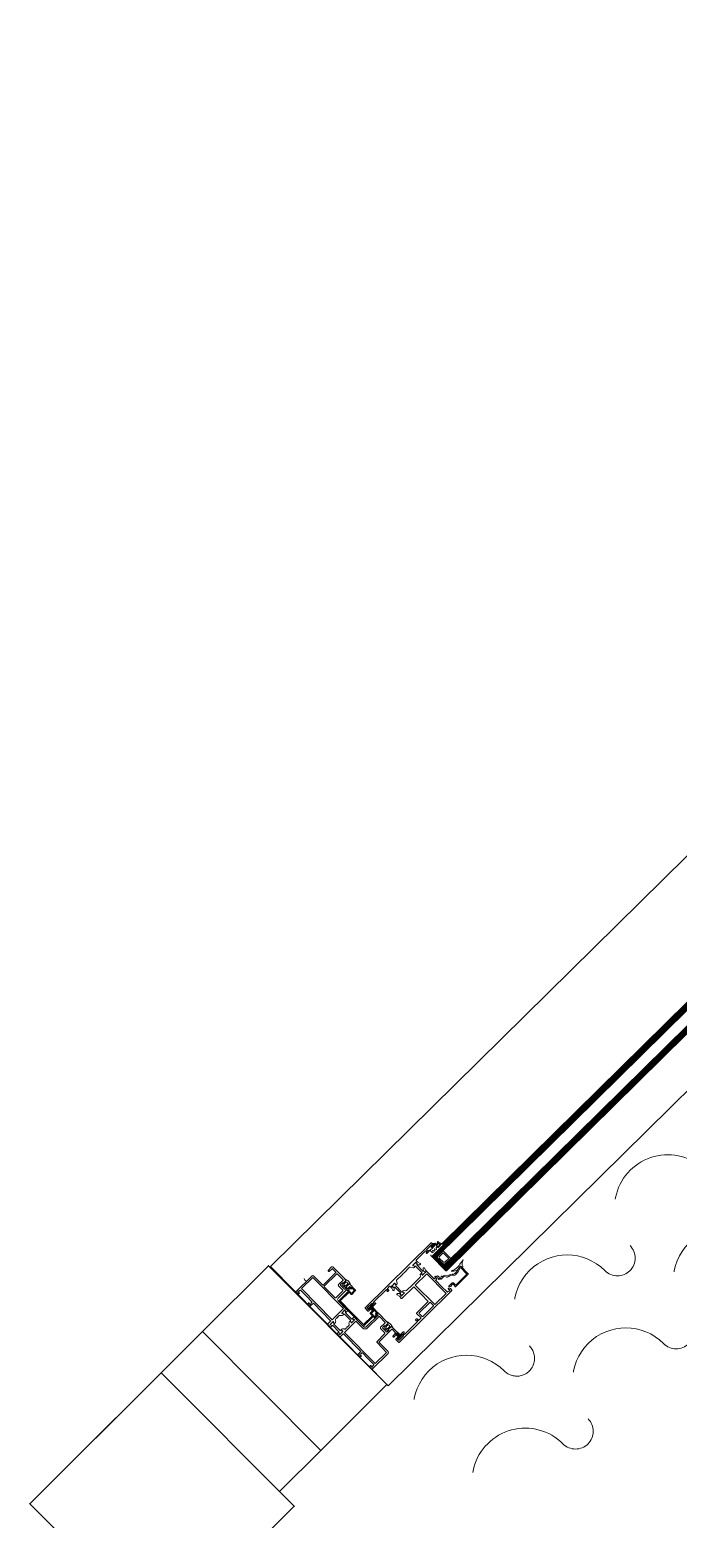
# Model space of a CAD drawing. Header units: centimetres. Extents: x 118932 to 154602, y -32682 to -23521.
# Drawn here: x 137514.5 to 137584.1, y -25748.3 to -25588.5 of the extents above; entities that cross this region are included whole.
import ezdxf

# ---------------------------------------------------------------- set-up
doc = ezdxf.new("R2010")
doc.units = ezdxf.units.CM
doc.header["$LTSCALE"] = 50
doc.header["$MEASUREMENT"] = 0
doc.linetypes.add('HIDDEN', pattern=[0.375, 0.25, -0.125])
doc.layers.add('GEN_01_TA_Duvar', color=250, linetype='Continuous', lineweight=30)
for name, color, linetype, lineweight, true_color in [('GEN_01_TA_Kolon', 7, 'Continuous', 35, 0xd05d28), ('GEN_02_TF_Mobilya', 7, 'Continuous', 5, 0x745e3d), ('GEN_02_TF_Pencere', 7, 'Continuous', 9, 0x6093ac), ('GEN_05_ML_Alçıpan_giydirme', 7, 'Continuous', 18, 0x7ebab5), ('GEN_05_ML_Mermer', 7, 'Continuous', 9, 0x9d8692), ('KALACAK DUVARLAR', 7, 'Continuous', 30, 0x005387), ('ÖRÜLECEK DUVARLAR', 7, 'Continuous', 30, 0xfaca30)]:
    doc.layers.add(name, color=color, linetype=linetype, lineweight=lineweight, true_color=true_color)

# ---------------------------------------------------------------- blocks, each defined once
blk = doc.blocks.new('LEVEL 0_E BLOK_KOLON')
at = {"layer": 'GEN_01_TA_Kolon'}
blk.add_lwpolyline([(-162.39, -178.11), (-148.3, -164.04), (-162.59, -149.74), (-176.68, -163.77)], close=True, dxfattribs=at)
blk = doc.blocks.new('YIKILACAK DUVARLAR LEVEL 0 D BLOK')
at = {"layer": 'GEN_01_TA_Duvar'}
blk.add_line((-847.61, -590.19, 0), (-860.32, -577.44, 0), dxfattribs=at)
at = {"layer": 'KALACAK DUVARLAR', "elevation": 0}
blk.add_lwpolyline([(-860.32, -577.44), (-878.85, -595.9), (-864.56, -610.24), (-850.47, -596.17), (-852.04, -594.6), (-847.61, -590.19)], dxfattribs=at)
blk = doc.blocks.new('P7_')
at = {"layer": 'GEN_02_TF_Pencere', "linetype": 'Continuous'}
for p, q in [((163293.16, -16172.52, 0), (163293.16, -16173.03, 0)), ((163293.18, -16172.52, 0), (163293.18, -16173.03, 0)), ((163293.2, -16172.52, 0), (163293.2, -16173.03, 0)), ((163293.22, -16172.52, 0), (163293.22, -16173.03, 0)), ((163293.24, -16172.52, 0), (163293.24, -16173.03, 0)), ((163293.26, -16172.52, 0), (163293.26, -16173.03, 0)), ((163293.28, -16172.52, 0), (163293.28, -16173.03, 0)), ((163293.3, -16172.52, 0), (163293.3, -16173.03, 0)), ((163293.32, -16172.52, 0), (163293.32, -16173.03, 0)), ((163293.34, -16172.52, 0), (163293.34, -16173.03, 0)), ((163293.36, -16172.52, 0), (163293.36, -16173.03, 0)), ((163293.38, -16172.52, 0), (163293.38, -16173.03, 0)), ((163293.4, -16172.52, 0), (163293.4, -16173.03, 0)), ((163293.42, -16172.52, 0), (163293.42, -16173.03, 0)), ((163293.44, -16172.52, 0), (163293.44, -16173.03, 0)), ((163293.46, -16172.52, 0), (163293.46, -16173.03, 0)), ((163293.16, -16176.92, 0), (163293.16, -16176.41, 0)), ((163293.18, -16176.92, 0), (163293.18, -16176.41, 0)), ((163293.2, -16176.92, 0), (163293.2, -16176.41, 0)), ((163293.22, -16176.92, 0), (163293.22, -16176.41, 0)), ((163293.24, -16176.92, 0), (163293.24, -16176.41, 0)), ((163293.26, -16176.92, 0), (163293.26, -16176.41, 0)), ((163293.28, -16176.92, 0), (163293.28, -16176.41, 0)), ((163293.3, -16176.92, 0), (163293.3, -16176.41, 0)), ((163293.32, -16176.92, 0), (163293.32, -16176.41, 0)), ((163293.34, -16176.92, 0), (163293.34, -16176.41, 0)), ((163293.36, -16176.92, 0), (163293.36, -16176.41, 0)), ((163293.38, -16176.92, 0), (163293.38, -16176.41, 0)), ((163293.4, -16176.92, 0), (163293.4, -16176.41, 0)), ((163293.42, -16176.92, 0), (163293.42, -16176.41, 0)), ((163293.44, -16176.92, 0), (163293.44, -16176.41, 0)), ((163293.46, -16176.92, 0), (163293.46, -16176.41, 0))]:
    blk.add_line(p, q, dxfattribs=at)
at = {"layer": 'GEN_02_TF_Pencere'}
for p, q in [((163301.79, -16173.07, 0), (163301.84, -16173.02, 0)), ((163301.79, -16173.57, 0), (163301.79, -16173.07, 0)), ((163301.79, -16173.22, 0), (163382.72, -16173.22, 0)), ((163301.79, -16173.32, 0), (163382.72, -16173.32, 0)), ((163301.79, -16173.42, 0), (163382.72, -16173.42, 0)), ((163301.79, -16173.52, 0), (163382.72, -16173.52, 0)), ((163301.84, -16173.62, 0), (163301.79, -16173.57, 0)), ((163302.16, -16173.62, 0), (163301.79, -16173.62, 0)), ((163301.79, -16173.62, 0), (163301.79, -16174.82, 0)), ((163301.79, -16174.82, 0), (163301.79, -16173.62, 0)), ((163301.83, -16174.82, 0), (163301.83, -16173.62, 0)), ((163301.87, -16174.82, 0), (163301.87, -16173.62, 0)), ((163301.91, -16174.82, 0), (163301.91, -16173.62, 0)), ((163301.95, -16174.82, 0), (163301.95, -16173.62, 0)), ((163301.99, -16174.82, 0), (163301.99, -16173.62, 0)), ((163302.01, -16173.77, 0), (163302.16, -16173.62, 0)), ((163302.01, -16174.67, 0), (163302.01, -16173.77, 0)), ((163302.03, -16173.75, 0), (163302.03, -16173.62, 0)), ((163302.07, -16173.71, 0), (163302.07, -16173.62, 0)), ((163302.09, -16173.8, 0), (163302.24, -16173.65, 0)), ((163302.1, -16172.65, 0), (163302.1, -16172.9, 0)), ((163302.11, -16172.94, 0), (163302.14, -16173, 0)), ((163302.11, -16173.67, 0), (163302.11, -16173.62, 0)), ((163302.52, -16172.62, 0), (163302.13, -16172.63, 0)), ((163302.15, -16173.63, 0), (163302.15, -16173.62, 0)), ((163302.16, -16173.62, 0), (163382.34, -16173.62, 0)), ((163302.21, -16173, 0), (163302.27, -16172.86, 0)), ((163302.24, -16173.65, 0), (163303.09, -16173.65, 0)), ((163302.33, -16172.86, 0), (163302.38, -16173, 0)), ((163302.62, -16172.34, 0), (163302.46, -16172.45, 0)), ((163302.46, -16173, 0), (163302.53, -16172.86, 0)), ((163302.48, -16172.51, 0), (163302.52, -16172.51, 0)), ((163302.52, -16172.51, 0), (163302.52, -16172.62, 0)), ((163302.59, -16172.86, 0), (163302.64, -16173, 0)), ((163302.6, -16172.6, 0), (163302.6, -16172.44, 0)), ((163302.87, -16172.34, 0), (163302.62, -16172.34, 0)), ((163302.63, -16172.41, 0), (163302.86, -16172.41, 0)), ((163302.86, -16172.62, 0), (163302.63, -16172.62, 0)), ((163302.72, -16173, 0), (163302.8, -16172.86, 0)), ((163302.85, -16172.86, 0), (163302.89, -16172.96, 0)), ((163303.03, -16172.45, 0), (163302.87, -16172.34, 0)), ((163302.88, -16172.62, 0), (163302.88, -16172.62, 0)), ((163302.89, -16172.44, 0), (163302.89, -16172.6, 0)), ((163302.89, -16172.96, 0), (163302.89, -16172.96, 0)), ((163302.93, -16172.83, 0), (163302.93, -16172.81, 0)), ((163302.93, -16172.83, 0), (163302.93, -16172.83, 0)), ((163302.97, -16172.62, 0), (163302.97, -16172.51, 0)), ((163302.97, -16172.51, 0), (163303.01, -16172.51, 0)), ((163303.27, -16172.62, 0), (163302.97, -16172.62, 0)), ((163302.99, -16173.01, 0), (163303.24, -16173.01, 0)), ((163303.03, -16172.72, 0), (163303.22, -16172.72, 0)), ((163303.22, -16172.92, 0), (163303.03, -16172.92, 0)), ((163303.09, -16173.65, 0), (163303.09, -16174.79, 0)), ((163303.3, -16172.54, 0), (163303.3, -16172.6, 0)), ((163303.32, -16172.81, 0), (163303.32, -16172.83, 0)), ((163303.4, -16172.97, 0), (163303.61, -16173.17, 0)), ((163303.66, -16173.13, 0), (163303.48, -16172.91, 0)), ((163303.57, -16173.02, 0), (163382.67, -16173.02, 0)), ((163303.66, -16173.12, 0), (163382.72, -16173.12, 0)), ((163301.79, -16174.87, 0), (163301.84, -16174.82, 0)), ((163301.79, -16174.82, 0), (163302.16, -16174.82, 0)), ((163301.79, -16174.82, 0), (163301.79, -16174.82, 0)), ((163301.79, -16175.37, 0), (163301.79, -16174.87, 0)), ((163301.79, -16174.92, 0), (163382.72, -16174.92, 0)), ((163301.79, -16175.02, 0), (163382.72, -16175.02, 0)), ((163301.79, -16175.12, 0), (163382.72, -16175.12, 0)), ((163301.79, -16175.22, 0), (163382.72, -16175.22, 0)), ((163301.79, -16175.32, 0), (163382.72, -16175.32, 0)), ((163301.84, -16175.42, 0), (163301.79, -16175.37, 0)), ((163302.16, -16174.82, 0), (163302.01, -16174.67, 0)), ((163302.03, -16174.82, 0), (163302.03, -16174.68, 0)), ((163302.07, -16174.82, 0), (163302.07, -16174.72, 0)), ((163302.09, -16174.64, 0), (163302.09, -16173.8, 0)), ((163302.24, -16174.79, 0), (163302.09, -16174.64, 0)), ((163302.11, -16174.82, 0), (163302.11, -16174.76, 0)), ((163302.15, -16174.82, 0), (163302.15, -16174.8, 0)), ((163302.16, -16174.82, 0), (163382.34, -16174.82, 0)), ((163302.24, -16173.9, 0), (163302.34, -16173.8, 0)), ((163302.24, -16174.54, 0), (163302.24, -16173.9, 0)), ((163302.34, -16174.64, 0), (163302.24, -16174.54, 0)), ((163303.09, -16174.79, 0), (163302.24, -16174.79, 0)), ((163302.34, -16173.8, 0), (163302.94, -16173.8, 0)), ((163302.94, -16174.64, 0), (163302.34, -16174.64, 0)), ((163302.94, -16173.8, 0), (163302.94, -16174.64, 0)), ((163301.84, -16175.42, 0), (163382.67, -16175.42, 0)), ((163302.24, -16175.82, 0), (163302.25, -16175.82, 0)), ((163302.92, -16176.14, 0), (163302.91, -16176.15, 0)), ((163303.24, -16176.13, 0), (163302.97, -16176.13, 0)), ((163303.27, -16176.33, 0), (163303.27, -16176.15, 0)), ((163303.33, -16176.36, 0), (163303.3, -16176.36, 0)), ((163303.3, -16176.36, 0), (163303.3, -16176.36, 0))]:
    blk.add_line(p, q, dxfattribs=at)
at = {"layer": 'GEN_02_TF_Pencere', "extrusion": (0, 0, -1), "elevation": 0}
for points in [[(-163289.22, -16167.88), (-163289.22, -16170.51, 0.414214), (-163289.19, -16170.54), (-163288.75, -16170.54, -0.414214), (-163288.72, -16170.57), (-163288.72, -16170.85), (-163288.72, -16171.01), (-163288.95, -16171.03, -0.957329), (-163288.96, -16170.99, 0.267761), (-163288.94, -16170.98), (-163288.89, -16170.82, 0.843081), (-163288.9, -16170.76), (-163289.35, -16170.76, 0.577366), (-163289.37, -16170.81), (-163289.28, -16170.96, 0.182697), (-163289.27, -16170.97, -0.849744), (-163289.28, -16171.01), (-163289.37, -16171.01, -0.267944), (-163289.63, -16170.86), (-163289.66, -16170.81, 0.267966), (-163289.74, -16170.76), (-163289.83, -16170.76, -1), (-163289.89, -16170.76), (-163289.97, -16170.76, -1), (-163290.03, -16170.76), (-163290.09, -16170.76), (-163290.11, -16170.8), (-163290.13, -16170.76), (-163290.26, -16170.76, 0.267964), (-163290.34, -16170.81), (-163290.37, -16170.86, -0.267944), (-163290.63, -16171.01), (-163290.72, -16171.01, -0.849637), (-163290.73, -16170.97, 0.182928), (-163290.72, -16170.96), (-163290.63, -16170.81, 0.577366), (-163290.65, -16170.76), (-163291.11, -16170.76, 0.843087), (-163291.12, -16170.82), (-163291.06, -16170.98, 0.268123), (-163291.04, -16170.99, -0.957545), (-163291.05, -16171.03), (-163291.35, -16171.01, -0.493156), (-163291.36, -16170.98), (-163291.33, -16170.9, -0.312805), (-163291.31, -16170.88, 0.41134), (-163291.29, -16170.85), (-163291.29, -16169.55, 0.414214), (-163291.49, -16169.35), (-163293.26, -16169.35, 0.414214), (-163293.29, -16169.38), (-163293.24, -16169.52, -0.414214), (-163293.27, -16169.55), (-163293.41, -16169.55, -0.414214), (-163293.44, -16169.52), (-163293.44, -16169.17, -0.399096), (-163293.39, -16169.12), (-163293.01, -16169.1, -0.429495), (-163292.98, -16169.13), (-163292.98, -16169.15, 0.414214), (-163292.93, -16169.2), (-163292.74, -16169.2, 0.414214), (-163292.64, -16169.1), (-163292.64, -16168.6, 0.414214), (-163292.74, -16168.5), (-163292.93, -16168.5, 0.414214), (-163292.98, -16168.55), (-163292.98, -16168.57, -0.429487), (-163293.01, -16168.6), (-163293.39, -16168.58, -0.399104), (-163293.44, -16168.53), (-163293.44, -16166.58, -0.414214), (-163293.34, -16166.48), (-163292.82, -16166.48, -0.414214), (-163292.79, -16166.51), (-163292.79, -16166.6, -0.400696), (-163292.81, -16166.63), (-163293.25, -16166.65, 0.400696), (-163293.28, -16166.68), (-163293.28, -16167.19, 0.414214), (-163293.25, -16167.22), (-163291.32, -16167.22, 0.414214), (-163291.29, -16167.19), (-163291.29, -16165.83, -0.414214), (-163291.14, -16165.68), (-163288.75, -16165.68, -0.414214), (-163288.72, -16165.71), (-163288.72, -16165.93, -0.414214), (-163288.87, -16166.08), (-163288.9, -16166.08, -0.414214), (-163288.92, -16166.06), (-163288.92, -16166.01, -0.36604), (-163288.89, -16165.98, 0.365984), (-163288.87, -16165.95), (-163288.87, -16165.86, 0.414214), (-163288.9, -16165.83), (-163289.01, -16165.83, 0.367429), (-163289.03, -16165.86, -0.364526), (-163289.06, -16165.88), (-163289.19, -16165.88, 0.414214), (-163289.22, -16165.91), (-163289.22, -16166.75), (-163289.25, -16166.78), (-163289.22, -16166.81), (-163289.22, -16167.65, 0.414214), (-163289.19, -16167.68), (-163289.06, -16167.68, -0.364526), (-163289.03, -16167.71, 0.367429), (-163289.01, -16167.73), (-163288.9, -16167.73, 0.414214), (-163288.87, -16167.7), (-163288.87, -16167.61, 0.365984), (-163288.89, -16167.58, -0.36604), (-163288.92, -16167.55), (-163288.92, -16167.5, -0.414214), (-163288.9, -16167.48), (-163288.87, -16167.48, -0.414214), (-163288.72, -16167.63), (-163288.72, -16167.8, -0.414214), (-163288.8, -16167.88), (-163289.22, -16167.88)], [(-163291.29, -16169.12), (-163291.29, -16167.43, 0.414189), (-163291.32, -16167.4), (-163293.23, -16167.4, 0.414238), (-163293.26, -16167.43), (-163293.26, -16168.32, 0.414214), (-163293.23, -16168.35), (-163292.54, -16168.35, -0.414214), (-163292.44, -16168.45), (-163292.44, -16169.05, 0.414214), (-163292.34, -16169.15), (-163291.32, -16169.15, 0.414214), (-163291.29, -16169.12)], [(-163293.44, -16168.41, 0.064394), (-163293.52, -16168.62, 0.064394), (-163293.55, -16168.84, 0.129325), (-163293.44, -16169.27), (-163293.44, -16169.12, -0.399528), (-163293.41, -16169.09), (-163292.99, -16169.07, -0.414214), (-163292.96, -16169.1), (-163292.96, -16169.13, 0.414214), (-163292.93, -16169.16), (-163292.93, -16169.16, 0.295923), (-163292.84, -16169.1, 0.104809), (-163292.78, -16168.84, 0.104809), (-163292.84, -16168.58, 0.295923), (-163292.93, -16168.52), (-163292.93, -16168.52, 0.414214), (-163292.96, -16168.55), (-163292.96, -16168.58, -0.414214), (-163292.99, -16168.61), (-163293.41, -16168.59, -0.399528), (-163293.44, -16168.56), (-163293.44, -16168.41)], [(-163293.29, -16168.7), (-163292.97, -16168.71, -0.337036), (-163292.94, -16168.74, -0.054259), (-163292.93, -16168.84, -0.054259), (-163292.94, -16168.95, -0.337036), (-163292.97, -16168.97), (-163293.29, -16168.99, -0.32284), (-163293.32, -16168.97, -0.093955), (-163293.35, -16168.84, -0.093955), (-163293.32, -16168.72, -0.32284), (-163293.29, -16168.7)], [(-163292.78, -16169.39, 0.198912), (-163292.79, -16169.37, 0.198912), (-163292.81, -16169.36), (-163293.22, -16169.36, 0.518649), (-163293.25, -16169.4), (-163293.21, -16169.52, -0.518649), (-163293.24, -16169.56), (-163293.4, -16169.56, 0.414214), (-163293.43, -16169.59), (-163293.43, -16170.05, 0.414214), (-163293.4, -16170.08), (-163292.81, -16170.08, 0.414214), (-163292.78, -16170.05), (-163292.78, -16169.71), (-163291.43, -16169.71), (-163291.43, -16171.49), (-163291.43, -16173.28), (-163292.78, -16173.28), (-163292.78, -16172.94, 0.414214), (-163292.81, -16172.91), (-163293.4, -16172.91, 0.414214), (-163293.43, -16172.94), (-163293.43, -16173.4, 0.414214), (-163293.4, -16173.43), (-163293.24, -16173.43, -0.518649), (-163293.21, -16173.47), (-163293.25, -16173.59, 0.518649), (-163293.22, -16173.63), (-163292.81, -16173.63, 0.414214), (-163292.78, -16173.6), (-163292.78, -16173.43, -0.414214), (-163292.75, -16173.4), (-163291.34, -16173.4, 0.414214), (-163291.31, -16173.37), (-163291.31, -16171.49), (-163291.31, -16169.62, 0.414214), (-163291.34, -16169.59), (-163292.75, -16169.59, -0.414214), (-163292.78, -16169.56), (-163292.78, -16169.39)], [(-163292.89, -16169.49, -0.190395), (-163292.88, -16169.51), (-163292.88, -16169.95, -0.414214), (-163292.91, -16169.98), (-163293.3, -16169.98, -0.414214), (-163293.33, -16169.95), (-163293.33, -16169.69, -0.414214), (-163293.3, -16169.66), (-163293.26, -16169.66, 0.505029), (-163293.12, -16169.47), (-163292.91, -16169.48, -0.190395), (-163292.89, -16169.49)], [(-163288.75, -16177.33), (-163291.14, -16177.33, -0.414214), (-163291.29, -16177.18), (-163291.29, -16175.81, 0.414214), (-163291.32, -16175.78), (-163293.25, -16175.78, 0.414214), (-163293.28, -16175.81), (-163293.28, -16176.32, 0.400696), (-163293.25, -16176.35), (-163292.81, -16176.38, -0.400696), (-163292.79, -16176.41), (-163292.79, -16176.5, -0.414214), (-163292.82, -16176.53), (-163293.34, -16176.53, -0.414214), (-163293.44, -16176.43), (-163293.44, -16175.6, -0.399104), (-163293.39, -16175.55), (-163293.01, -16175.53, -0.429487), (-163292.98, -16175.56), (-163292.98, -16175.58, 0.414214), (-163292.93, -16175.63), (-163292.74, -16175.63, 0.414214), (-163292.64, -16175.53), (-163292.64, -16175.03, 0.414214), (-163292.74, -16174.93), (-163292.93, -16174.93, 0.414214), (-163292.98, -16174.98), (-163292.98, -16175, -0.429495), (-163293.01, -16175.03), (-163293.39, -16175.02, -0.399096), (-163293.44, -16174.97), (-163293.44, -16173.49, -0.414214), (-163293.41, -16173.46), (-163293.27, -16173.46, -0.518649), (-163293.24, -16173.5), (-163293.28, -16173.62, 0.518649), (-163293.25, -16173.66), (-163291.49, -16173.66, 0.414214), (-163291.29, -16173.46), (-163291.29, -16172.16, 0.41134), (-163291.31, -16172.13, -0.312805), (-163291.33, -16172.11), (-163291.36, -16172.03, -0.493156), (-163291.35, -16172), (-163291.05, -16171.98, -0.957545), (-163291.04, -16172.02, 0.268123), (-163291.06, -16172.03), (-163291.12, -16172.19, 0.843087), (-163291.11, -16172.25), (-163290.65, -16172.25, 0.577366), (-163290.63, -16172.2), (-163290.72, -16172.04, 0.182928), (-163290.73, -16172.03, -0.849637), (-163290.72, -16172), (-163290.63, -16172, -0.267944), (-163290.37, -16172.15), (-163290.34, -16172.2, 0.267964), (-163290.26, -16172.25), (-163290.13, -16172.25), (-163290.11, -16172.21), (-163290.09, -16172.25), (-163290.03, -16172.25, -1), (-163289.97, -16172.25), (-163289.89, -16172.25, -1), (-163289.83, -16172.25), (-163289.74, -16172.25, 0.267966), (-163289.66, -16172.2), (-163289.63, -16172.15, -0.267944), (-163289.37, -16172), (-163289.28, -16172, -0.849744), (-163289.27, -16172.03, 0.182697), (-163289.28, -16172.04), (-163289.37, -16172.2, 0.577366), (-163289.35, -16172.25), (-163288.9, -16172.25, 0.843081), (-163288.89, -16172.19), (-163288.94, -16172.03, 0.267761), (-163288.96, -16172.02, -0.957329), (-163288.95, -16171.98), (-163288.72, -16172), (-163288.72, -16172.16), (-163288.72, -16172.43, -0.414214), (-163288.75, -16172.46), (-163289.19, -16172.46, 0.414214), (-163289.22, -16172.49), (-163289.22, -16175.13), (-163288.8, -16175.13, -0.414214), (-163288.72, -16175.21), (-163288.72, -16175.38, -0.414214), (-163288.87, -16175.53), (-163288.9, -16175.53, -0.414214), (-163288.92, -16175.51), (-163288.92, -16175.45, -0.36604), (-163288.89, -16175.42, 0.365984), (-163288.87, -16175.4), (-163288.87, -16175.31, 0.414214), (-163288.9, -16175.28), (-163289.01, -16175.28, 0.367429), (-163289.03, -16175.3, -0.364526), (-163289.06, -16175.33), (-163289.19, -16175.33, 0.414214), (-163289.22, -16175.36), (-163289.22, -16176.2), (-163289.25, -16176.23), (-163289.22, -16176.26), (-163289.22, -16177.1, 0.414214), (-163289.19, -16177.13), (-163289.06, -16177.13, -0.364526), (-163289.03, -16177.15, 0.367429), (-163289.01, -16177.18), (-163288.9, -16177.18, 0.414214), (-163288.87, -16177.15), (-163288.87, -16177.06, 0.365984), (-163288.89, -16177.03, -0.36604), (-163288.92, -16177), (-163288.92, -16176.95, -0.414214), (-163288.9, -16176.93), (-163288.87, -16176.93, -0.414214), (-163288.72, -16177.08), (-163288.72, -16177.3, -0.414214), (-163288.75, -16177.33)], [(-163289.02, -16171.93), (-163289.02, -16171.08, -0.131652), (-163289, -16171.02), (-163288.9, -16170.84), (-163288.9, -16170.8, 0.414214), (-163288.94, -16170.76), (-163289.28, -16170.76, 0.414214), (-163289.32, -16170.8), (-163289.32, -16170.84), (-163289.21, -16171.02, -0.131652), (-163289.2, -16171.08), (-163289.2, -16171.93, -0.131652), (-163289.21, -16171.99), (-163289.32, -16172.17), (-163289.32, -16172.2, 0.414214), (-163289.28, -16172.24), (-163288.94, -16172.24, 0.414214), (-163288.9, -16172.2), (-163288.9, -16172.17), (-163289, -16171.99, -0.131652), (-163289.02, -16171.93)], [(-163290.77, -16171.93), (-163290.77, -16171.08, -0.131652), (-163290.76, -16171.02), (-163290.65, -16170.84), (-163290.65, -16170.8, 0.414214), (-163290.69, -16170.76), (-163291.03, -16170.76, 0.414214), (-163291.07, -16170.8), (-163291.07, -16170.84), (-163290.97, -16171.02, -0.131652), (-163290.95, -16171.08), (-163290.95, -16171.93, -0.131652), (-163290.97, -16171.99), (-163291.07, -16172.17), (-163291.07, -16172.2, 0.414214), (-163291.03, -16172.24), (-163290.69, -16172.24, 0.414214), (-163290.65, -16172.2), (-163290.65, -16172.17), (-163290.76, -16171.99, -0.131652), (-163290.77, -16171.93)], [(-163292.82, -16172.12), (-163302.76, -16172.12, 0.414214), (-163302.79, -16172.15), (-163302.79, -16172.59, 0.414214), (-163302.76, -16172.62), (-163302.56, -16172.62, 0.414214), (-163302.49, -16172.55, 0.414214), (-163302.52, -16172.52), (-163302.6, -16172.52, -0.414214), (-163302.65, -16172.47), (-163302.65, -16172.35, -0.414214), (-163302.6, -16172.3), (-163301.93, -16172.3, -0.414214), (-163301.88, -16172.35), (-163301.88, -16172.47, -0.414214), (-163301.93, -16172.52), (-163302.01, -16172.52, 0.414214), (-163302.04, -16172.55, 0.414214), (-163301.97, -16172.62), (-163301.66, -16172.62, 0.414214), (-163301.61, -16172.57), (-163301.61, -16172.55, 0.414214), (-163301.64, -16172.52), (-163301.71, -16172.52, -0.414214), (-163301.74, -16172.49), (-163301.74, -16172.32), (-163300.32, -16172.32, -0.414214), (-163300.29, -16172.35), (-163300.29, -16172.62), (-163300.36, -16172.88, 0.700075), (-163300.25, -16172.95), (-163300.23, -16172.94), (-163300.06, -16172.77, 0.617785), (-163300.07, -16172.71, -0.283333), (-163300.1, -16172.69), (-163300.15, -16172.5), (-163300.15, -16172.48, -0.673162), (-163300.1, -16172.46, 0.202354), (-163300.07, -16172.47), (-163299.69, -16172.47, -0.415901), (-163299.66, -16172.5), (-163299.66, -16172.52, -0.137872), (-163299.66, -16172.54), (-163299.76, -16172.69, 0.585714), (-163299.74, -16172.72), (-163299.6, -16172.72, 0.30109), (-163299.51, -16172.67), (-163299.35, -16172.41, -0.261413), (-163299.27, -16172.37), (-163298.44, -16172.37), (-163298.42, -16172.4), (-163298.4, -16172.37), (-163298.34, -16172.37, 1), (-163298.28, -16172.37), (-163298.2, -16172.37, 1), (-163298.14, -16172.37), (-163297.35, -16172.37, -0.261413), (-163297.27, -16172.41), (-163297.11, -16172.67, 0.261381), (-163297.03, -16172.72), (-163296.88, -16172.72, 0.585524), (-163296.87, -16172.69), (-163296.96, -16172.54, -0.137707), (-163296.96, -16172.52), (-163296.96, -16172.5, -0.414214), (-163296.93, -16172.47), (-163296.55, -16172.47, 0.202488), (-163296.52, -16172.46, -0.673126), (-163296.47, -16172.48), (-163296.47, -16172.5), (-163296.52, -16172.69, -0.283536), (-163296.55, -16172.71, 0.617796), (-163296.56, -16172.77), (-163296.39, -16172.94), (-163296.37, -16172.95, 0.700399), (-163296.27, -16172.88), (-163296.34, -16172.62), (-163296.34, -16172.35, -0.414214), (-163296.31, -16172.32), (-163295.99, -16172.32, -0.414214), (-163295.96, -16172.35), (-163295.96, -16172.56, 0.414214), (-163295.93, -16172.59), (-163295.77, -16172.59, 0.414214), (-163295.74, -16172.56), (-163295.74, -16172.5, 0.414214), (-163295.77, -16172.47), (-163295.84, -16172.47), (-163295.84, -16172.32), (-163293.84, -16172.32), (-163293.84, -16172.47), (-163293.94, -16172.47, 0.414214), (-163293.97, -16172.5), (-163293.97, -16172.57, 0.414214), (-163293.92, -16172.62), (-163293.61, -16172.62, 0.414214), (-163293.54, -16172.55, 0.414214), (-163293.57, -16172.52), (-163293.65, -16172.52, -0.414214), (-163293.7, -16172.47), (-163293.7, -16172.35, -0.414214), (-163293.65, -16172.3), (-163292.98, -16172.3, -0.414214), (-163292.93, -16172.35), (-163292.93, -16172.47, -0.414214), (-163292.98, -16172.52), (-163293.06, -16172.52, 0.414214), (-163293.09, -16172.55, 0.414214), (-163293.02, -16172.62), (-163292.82, -16172.62, 0.414214), (-163292.79, -16172.59), (-163292.79, -16172.15, 0.414214), (-163292.82, -16172.12)], [(-163291.11, -16177.15), (-163289.4, -16177.15), (-163289.4, -16172.46), (-163291.11, -16172.46), (-163291.11, -16173.46, -0.414214), (-163291.49, -16173.84), (-163293.23, -16173.84, 0.414214), (-163293.26, -16173.87), (-163293.26, -16174.75, 0.414214), (-163293.23, -16174.78), (-163292.54, -16174.78, -0.414214), (-163292.44, -16174.88), (-163292.44, -16175.48, 0.414214), (-163292.34, -16175.58), (-163291.21, -16175.58, -0.414214), (-163291.11, -16175.68), (-163291.11, -16177.15)], [(-163300.76, -16177.32), (-163292.82, -16177.33, 0.198912), (-163292.79, -16177.32, 0.198912), (-163292.79, -16177.3), (-163292.79, -16176.86, 0.414214), (-163292.82, -16176.83), (-163293.02, -16176.82, 0.414214), (-163293.09, -16176.89, 0.414214), (-163293.06, -16176.93), (-163292.98, -16176.93, -0.414214), (-163292.93, -16176.97), (-163292.93, -16177.1, -0.414214), (-163292.98, -16177.15), (-163293.65, -16177.14, -0.414214), (-163293.7, -16177.09), (-163293.7, -16176.97, -0.414214), (-163293.65, -16176.92), (-163293.57, -16176.92, 0.414214), (-163293.54, -16176.89, 0.414214), (-163293.61, -16176.82), (-163293.92, -16176.82, 0.414214), (-163293.97, -16176.87), (-163293.97, -16176.94, 0.414214), (-163293.94, -16176.97), (-163293.84, -16176.97), (-163293.84, -16177.12), (-163295.84, -16177.12), (-163295.84, -16176.97), (-163295.77, -16176.97, 0.414214), (-163295.74, -16176.94), (-163295.74, -16176.88, 0.414214), (-163295.77, -16176.85), (-163295.93, -16176.85, 0.414214), (-163295.96, -16176.88), (-163295.96, -16177.09, -0.414214), (-163295.99, -16177.12), (-163296.34, -16177.12), (-163296.33, -16176.42, 0.414213), (-163296.36, -16176.39), (-163298.13, -16176.39), (-163298.13, -16175.31), (-163298.16, -16175.28), (-163298.13, -16175.25), (-163298.13, -16174.17), (-163296.38, -16174.17, 0.414277), (-163296.28, -16174.07), (-163296.28, -16174.04, 0.339312), (-163296.3, -16174.02), (-163296.32, -16174.01, -0.339802), (-163296.33, -16173.99), (-163296.33, -16173.81), (-163296.26, -16173.55, 0.700085), (-163296.37, -16173.47), (-163296.39, -16173.48), (-163296.56, -16173.66, 0.617948), (-163296.54, -16173.72, -0.283637), (-163296.52, -16173.74), (-163296.47, -16173.92), (-163296.47, -16173.94, -0.673161), (-163296.52, -16173.96, 0.202488), (-163296.54, -16173.95), (-163296.93, -16173.95, -0.414214), (-163296.96, -16173.92), (-163296.96, -16173.9, -0.137872), (-163296.96, -16173.89), (-163296.86, -16173.73, 0.585524), (-163296.88, -16173.7), (-163297.02, -16173.7, 0.261413), (-163297.11, -16173.75), (-163297.18, -16173.87, -0.261413), (-163297.27, -16173.92), (-163298.18, -16173.92), (-163299.35, -16173.92, -0.261413), (-163299.43, -16173.87), (-163299.51, -16173.75, 0.261413), (-163299.59, -16173.7), (-163299.74, -16173.7, 0.585524), (-163299.75, -16173.73), (-163299.66, -16173.88, -0.137872), (-163299.66, -16173.9), (-163299.66, -16173.92, -0.414214), (-163299.69, -16173.95), (-163300.07, -16173.95, 0.202488), (-163300.09, -16173.96, -0.673161), (-163300.15, -16173.94), (-163300.15, -16173.92), (-163300.09, -16173.74, -0.283637), (-163300.07, -16173.71, 0.617948), (-163300.06, -16173.65), (-163300.23, -16173.48), (-163300.25, -16173.47, 0.700085), (-163300.35, -16173.54), (-163300.28, -16173.8), (-163300.28, -16175.09, -0.414214), (-163300.31, -16175.12), (-163300.45, -16175.12, -0.414214), (-163300.48, -16175.09), (-163300.48, -16175, 0.463003), (-163300.52, -16174.97, 0.372825), (-163300.6, -16175.07), (-163300.6, -16175.09, -0.414214), (-163300.63, -16175.12), (-163300.7, -16175.12, 0.414214), (-163300.78, -16175.2), (-163300.78, -16175.37, 0.414214), (-163300.63, -16175.52), (-163300.61, -16175.52, 0.414214), (-163300.58, -16175.49), (-163300.58, -16175.45, 0.380812), (-163300.61, -16175.42, -0.365977), (-163300.63, -16175.39), (-163300.63, -16175.3, -0.414214), (-163300.6, -16175.27), (-163300.49, -16175.27, -0.365977), (-163300.46, -16175.3, 0.369187), (-163300.44, -16175.32), (-163300.31, -16175.32, -0.414214), (-163300.28, -16175.35), (-163300.28, -16176.19), (-163300.25, -16176.22), (-163300.28, -16176.25), (-163300.29, -16177.09, -0.414214), (-163300.32, -16177.12), (-163300.44, -16177.12, 0.365995), (-163300.47, -16177.15, -0.365977), (-163300.5, -16177.17), (-163300.61, -16177.17, -0.414214), (-163300.64, -16177.14), (-163300.64, -16177.05, -0.374045), (-163300.61, -16177.02, 0.366034), (-163300.59, -16176.99), (-163300.59, -16176.95, 0.414214), (-163300.62, -16176.92), (-163300.64, -16176.92, 0.414214), (-163300.79, -16177.07), (-163300.79, -16177.29, 0.414214), (-163300.76, -16177.32)], [(-163292.88, -16173.04), (-163292.88, -16173.48, -0.395113), (-163292.91, -16173.51), (-163293.12, -16173.52, 0.505029), (-163293.26, -16173.33), (-163293.3, -16173.33, -0.414214), (-163293.33, -16173.3), (-163293.33, -16173.04, -0.414214), (-163293.3, -16173.01), (-163292.91, -16173.01, -0.414214), (-163292.88, -16173.04)], [(-163296.82, -16173.64), (-163296.82, -16172.79, 0.131653), (-163296.84, -16172.73), (-163296.94, -16172.55), (-163296.94, -16172.51, -0.414213), (-163296.9, -16172.47), (-163296.56, -16172.47, -0.414214), (-163296.52, -16172.51), (-163296.52, -16172.55), (-163296.62, -16172.73, 0.131652), (-163296.64, -16172.79), (-163296.64, -16173.64, 0.131652), (-163296.62, -16173.7), (-163296.52, -16173.88), (-163296.52, -16173.91, -0.414214), (-163296.56, -16173.95), (-163296.9, -16173.95, -0.414213), (-163296.94, -16173.91), (-163296.94, -16173.88), (-163296.84, -16173.7, 0.131652), (-163296.82, -16173.64)], [(-163299.82, -16173.63), (-163299.82, -16172.79, -0.131653), (-163299.8, -16172.73), (-163299.7, -16172.55), (-163299.7, -16172.51, 0.414213), (-163299.74, -16172.47), (-163300.08, -16172.47, 0.414214), (-163300.12, -16172.51), (-163300.12, -16172.55), (-163300.01, -16172.73, -0.131652), (-163300, -16172.79), (-163300, -16173.63, -0.131652), (-163300.01, -16173.69), (-163300.12, -16173.87), (-163300.12, -16173.91, 0.414214), (-163300.08, -16173.95), (-163299.74, -16173.95, 0.414213), (-163299.7, -16173.91), (-163299.7, -16173.87), (-163299.8, -16173.69, -0.131652), (-163299.82, -16173.63)], [(-163293.44, -16174.85, 0.064394), (-163293.52, -16175.06, 0.064394), (-163293.55, -16175.28, 0.129325), (-163293.44, -16175.71), (-163293.44, -16175.56, -0.399528), (-163293.41, -16175.53), (-163292.99, -16175.51, -0.414214), (-163292.96, -16175.54), (-163292.96, -16175.57, 0.414214), (-163292.93, -16175.6), (-163292.93, -16175.6, 0.295923), (-163292.84, -16175.54, 0.104809), (-163292.78, -16175.28, 0.104809), (-163292.84, -16175.02, 0.295923), (-163292.93, -16174.96), (-163292.93, -16174.96, 0.414214), (-163292.96, -16174.99), (-163292.96, -16175.02, -0.414214), (-163292.99, -16175.05), (-163293.41, -16175.03, -0.399528), (-163293.44, -16175), (-163293.44, -16174.85)], [(-163293.29, -16175.13), (-163292.97, -16175.15, -0.337036), (-163292.94, -16175.17, -0.054259), (-163292.93, -16175.28, -0.054259), (-163292.94, -16175.38, -0.337036), (-163292.97, -16175.41), (-163293.29, -16175.42, -0.32284), (-163293.32, -16175.4, -0.093955), (-163293.35, -16175.28, -0.093955), (-163293.32, -16175.15, -0.32284), (-163293.29, -16175.13)], [(-163298.21, -16176.6, -0.198912), (-163298.19, -16176.59), (-163296.57, -16176.59, -0.414214), (-163296.54, -16176.62), (-163296.54, -16177.09, -0.414214), (-163296.57, -16177.12), (-163298.19, -16177.12, -0.414214), (-163298.22, -16177.09), (-163298.22, -16176.62, -0.198912), (-163298.21, -16176.6)], [(-163303.24, -16177.33), (-163301.32, -16177.33, 0.41421), (-163301.29, -16177.3), (-163301.29, -16177.24, 0.41421), (-163301.32, -16177.21), (-163301.34, -16177.21), (-163301.34, -16176.91), (-163301.07, -16176.91), (-163301.04, -16176.94, 0.414213), (-163301, -16176.95), (-163300.83, -16176.85, 0.767327), (-163300.85, -16176.79), (-163301.36, -16176.79, 0.414213), (-163301.46, -16176.89), (-163301.46, -16177.16, -0.414213), (-163301.51, -16177.21), (-163303.1, -16177.21, -0.414213), (-163303.15, -16177.16), (-163303.15, -16176.3, -0.414213), (-163303.1, -16176.25), (-163303.04, -16176.25, -0.127549), (-163303.01, -16176.25, 0.13898), (-163302.41, -16176.39), (-163302.27, -16176.39, 0.215322), (-163302.03, -16176.29, -0.168624), (-163301.57, -16176.03, 0.197358), (-163301.36, -16175.9), (-163301.26, -16175.74, -0.244575), (-163301.11, -16175.67), (-163300.83, -16175.67, 0.767327), (-163300.8, -16175.56), (-163301, -16175.45, 0.577351), (-163301.05, -16175.48), (-163301.05, -16175.55), (-163301.11, -16175.55, 0.244575), (-163301.35, -16175.67), (-163301.46, -16175.83, -0.197358), (-163301.59, -16175.91, 0.168624), (-163302.12, -16176.21, -0.215322), (-163302.27, -16176.27), (-163302.51, -16176.27, -0.114883), (-163302.95, -16176.15, 0.126996), (-163303.05, -16176.13), (-163303.24, -16176.13, 0.414213), (-163303.27, -16176.16), (-163303.27, -16177.3, 0.414213), (-163303.24, -16177.33)]]:
    blk.add_lwpolyline(points, format="xyb", close=True, dxfattribs=at)
for points in [[(-163289.4, -16170.54), (-163289.4, -16165.86), (-163291.11, -16165.86), (-163291.11, -16170.54), (-163289.4, -16170.54)], [(-163298.38, -16177.12), (-163300.09, -16177.12), (-163300.08, -16174.17), (-163298.37, -16174.17), (-163298.38, -16177.12)]]:
    blk.add_lwpolyline(points, close=True, dxfattribs=at)
at = {"layer": 'GEN_02_TF_Pencere', "linetype": 'Continuous', "elevation": 0}
for points in [[(163293.65, -16172.52), (163292.97, -16172.52), (163292.97, -16172.43), (163293.65, -16172.43), (163293.65, -16172.52)], [(163292.97, -16176.92), (163293.65, -16176.92), (163293.65, -16177.01), (163292.97, -16177.01), (163292.97, -16176.92)]]:
    blk.add_lwpolyline(points, close=True, dxfattribs=at)
at = {"layer": 'GEN_02_TF_Pencere'}
blk.add_arc((163290.64, -16165.48, 0), 0.332, 142.1442, 217.8558, dxfattribs=at)
at = {"layer": 'GEN_02_TF_Pencere', "extrusion": (0, 0, -1)}
for centre, major_axis, start_param, end_param in [((163302.13, -16172.65, 0), (0.03, 0), 3.140437, 4.711235), ((163302.2, -16172.9, 0), (0.1, 0), 2.680578, 3.140437), ((163302.18, -16172.98, 0), (-0.0413, 0), 3.504733, 5.82217), ((163302.3, -16172.87, 0), (0.03, 0), 3.490789, 5.931679), ((163302.42, -16172.98, 0), (0.0413, 0), 0.458704, 2.776141), ((163302.48, -16172.48, 0), (-0.04, 0), 4.711234, 7.229163), ((163302.56, -16172.87, 0), (-0.03, 0), 0.487351, 2.788352), ((163302.63, -16172.44, 0), (-0.03, 0), -0.001157, 1.56964), ((163302.63, -16172.6, 0), (-0.03, 0), 4.711232, 6.282029), ((163302.68, -16172.98, 0), (0.0413, 0), 0.458705, 2.776142), ((163302.83, -16172.87, 0), (0.03, 0), 3.628945, 5.929947), ((163302.86, -16172.44, 0), (0.03, 0), 4.711233, 6.282031), ((163302.86, -16172.6, 0), (-0.03, 0), 3.925836, 4.711232), ((163302.86, -16172.6, 0), (-0.03, 0), 3.140439, 3.925836), ((163302.99, -16172.92, 0), (0.1, 0), 2.178997, 2.788351), ((163303.03, -16172.81, 0), (0.1, 0), 3.140436, 4.711234), ((163303.03, -16172.83, 0), (0.1, 0), 1.569641, 3.140438), ((163302.99, -16172.92, 0), (-0.1, 0), 4.711235, 5.320589), ((163303.01, -16172.47, 0), (0.04, 0), -0.948289, 1.56964), ((163303.22, -16172.81, 0), (0.1, 0), 4.711232, 6.28203), ((163303.22, -16172.83, 0), (-0.1, 0), 3.140436, 4.711234), ((163303.24, -16172.92, 0), (-0.1, 0), 3.745027, 4.711234), ((163303.27, -16172.6, 0), (0.03, 0), -0.001157, 1.56964), ((163303.33, -16172.54, 0), (0.03, 0), 3.140437, 6.105223), ((163303.36, -16173, 0), (0.0509, 0), 3.745027, 5.454025), ((163307.66, -16172.01, 0), (4.34, 0), 2.949895, 3.003759), ((163303.89, -16172.65, 0), (0.5, 0), 2.512106, 2.949893), ((163303.63, -16173.14, 0), (0.0344, 0), -0.614619, 2.340265)]:
    blk.add_ellipse(centre, major_axis=major_axis, ratio=0.881548, start_param=start_param, end_param=end_param, dxfattribs=at)
at = {"layer": 'GEN_02_TF_Pencere'}
for centre, major_axis, start_param, end_param in [((163302.24, -16175.86, 0), (-0.05, 0), -1.570583, 0.325144), ((163304.53, -16173.64, 0), (3.54, 0), 3.990064, 4.134382), ((163302.24, -16175.85, 0), (0.0382, 0), 0.629084, 1.300082), ((163302.79, -16175.23, 0), (-0.88, 0), 0.944914, 1.386057), ((163302.76, -16175.94, 0), (-0.286, 0), 0.956763, 2.099792), ((163302.92, -16174.68, 0), (-1.55, 0), 1.378609, 1.866448), ((163302.97, -16176.21, 0), (0.1, 0), 1.57081, 2.088079), ((163303.24, -16176.15, 0), (0.03, 0), 0.000001, 1.570795), ((163303.3, -16176.33, 0), (0.03, 0), 3.141594, 4.712388), ((163303.33, -16176.28, 0), (-0.1, 0), 1.570967, 2.940044), ((163305.71, -16183.1, 0), (8.86, 0), 1.777943, 1.838474), ((163304.06, -16176.39, 0), (0.64, 0), 1.805526, 2.955356), ((163303.9, -16175.85, 0), (-0.03, 0), 3.142037, 4.994419), ((163303.9, -16175.85, 0), (0.03, 0), -1.226961, -0.000036)]:
    blk.add_ellipse(centre, major_axis=major_axis, ratio=0.839387, start_param=start_param, end_param=end_param, dxfattribs=at)
at = {"layer": 'GEN_05_ML_Mermer', "elevation": 0}
blk.add_lwpolyline([(163483.72, -16179.82), (163288.72, -16179.82), (163288.72, -16161.83), (163483.72, -16161.83)], close=True, dxfattribs=at)
blk = doc.blocks.new('DOGRAMA LEVEL 0 E BLOK')
at = {"layer": 'GEN_05_ML_Alçıpan_giydirme', "color": 1, "rotation": 44.89300344933407}
blk.add_blockref('P7_', (-127636.76, -103328.23, 0), dxfattribs=at)
blk = doc.blocks.new('ÖRÜLECEK DUVAR LEVEL 0 E BLOK')
at = {"layer": 'ÖRÜLECEK DUVARLAR', "elevation": 0}
blk.add_lwpolyline([(-734.51, 63.28), (-727.42, 70.34), (-714.72, 57.59), (-721.8, 50.53)], close=True, dxfattribs=at)
blk = doc.blocks.new('PPBamako_SuiteC_TefrisPlan')
at = {"layer": 'GEN_02_TF_Mobilya', "linetype": 'HIDDEN'}
for points in [[(-723.3, -499.77, 1), (-731.41, -507.83, -1), (-734.11, -510.51, 1), (-742.22, -518.57, -1), (-744.92, -521.26, 1), (-753.03, -529.31, -1), (-755.74, -532, 1), (-763.84, -540.05, -1), (-766.55, -542.74, 1), (-774.65, -550.8, -1), (-777.36, -553.48, 1.001962), (-785.47, -561.53, -1.001962), (-788.17, -564.22, 1), (-796.27, -572.28, -1), (-798.98, -574.97, 1), (-807.09, -583.02, -1), (-809.79, -585.71, 0.9832), (-817.93, -593.74, -1.038091), (-820.53, -596.53, 1), (-828.62, -604.59, -1), (-831.32, -607.28, 1), (-839.42, -615.35, -1), (-842.12, -618.04, 1), (-850.22, -626.11, -1)], [(-727.81, -518.33, 1), (-735.92, -526.39, -1), (-738.62, -529.07, 1), (-746.73, -537.13, -1), (-749.43, -539.82, 1), (-757.54, -547.87, -1), (-760.24, -550.56, 1), (-768.35, -558.61, -1), (-771.05, -561.3, 1.001962), (-779.17, -569.35, -1.001962), (-781.86, -572.04, 1), (-789.97, -580.1, -1), (-792.67, -582.78, 1), (-800.78, -590.84, -1), (-803.48, -593.53, 0.9832), (-811.63, -601.56, -1.038091), (-814.22, -604.34, 1), (-822.32, -612.41, -1), (-825.02, -615.1, 1), (-833.12, -623.17, -1), (-835.82, -625.86, 1), (-843.91, -633.92, -1)]]:
    blk.add_lwpolyline(points, format="xyb", dxfattribs=at)

msp = doc.modelspace()

# ---------------------------------------------------------------- block references
for name, p in [('YIKILACAK DUVARLAR LEVEL 0 D BLOK', (138393.35, -25150.71, 0)), ('LEVEL 0_E BLOK_KOLON', (137691.18, -25582.84, 0)), ('ÖRÜLECEK DUVAR LEVEL 0 E BLOK', (138267.54, -25791.43))]:
    msp.add_blockref(name, p)
at = {"rotation": 359.6887739338809}
msp.add_blockref('DOGRAMA LEVEL 0 E BLOK', (138089.79, -26193.19), dxfattribs=at)

# ---------------------------------------------------------------- next in the draw order: block references
at = {"color": 1}
msp.add_blockref('PPBamako_SuiteC_TefrisPlan', (138407.54, -25114.33, 0), dxfattribs=at)

doc.saveas('drawing.dxf')
